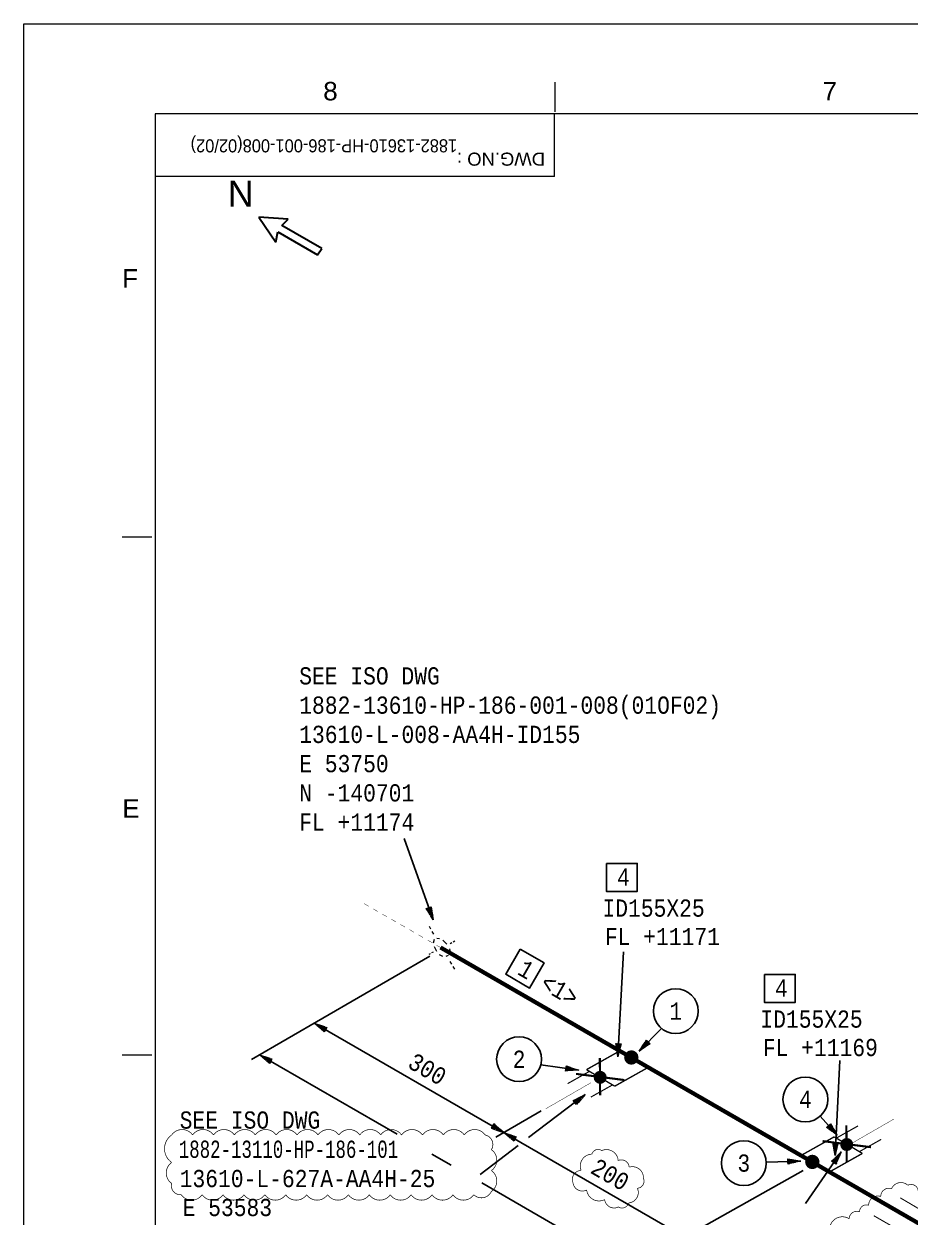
# Model space of a CAD drawing. Header units: inches. Extents: x 947 to 1788, y 0 to 594.
# Drawn here: x 946.9 to 1116.5, y 365.5 to 594 of the extents above; entities that cross this region are included whole.
import ezdxf
from ezdxf.enums import TextEntityAlignment as Align

# ---------------------------------------------------------------- set-up
doc = ezdxf.new("R2010")
doc.units = ezdxf.units.IN
doc.header["$MEASUREMENT"] = 0
doc.linetypes.add('Dashed', pattern=[4.18782, 2.09391, -2.09391])
doc.linetypes.add('Solid', pattern=[1, 1, 0])
for name, color, linetype in [('2', 2, 'Continuous'), ('BG 0 -1', 7, 'Continuous'), ('DIM-LINES', 7, 'Continuous'), ('DIM-TEXT', 7, 'Continuous'), ('FITTINGS', 7, 'Continuous'), ('FRAME', 7, 'Continuous'), ('ISO-TEXT', 7, 'Continuous'), ('NOZZLES', 7, 'Continuous'), ('PIPE', 7, 'Continuous'), ('Rev.4', 6, 'Continuous'), ('WELDS', 7, 'Continuous')]:
    doc.layers.add(name, color=color, linetype=linetype)
doc.layers.add('dottedUndimensionedSymbol', color=2, linetype='Dashed', lineweight=13)
doc.layers.add('weldDimension', color=2, linetype='Solid', lineweight=13)
doc.styles.add('Arial', font='arial.ttf')
doc.styles.add('fixedText', font='MONOTXT8.shx', dxfattribs={"width": 0.85})
doc.styles.add('MONOTXT', font='MONOTXT.shx', dxfattribs={"width": 0.8})
doc.styles.get("Standard").update_dxf_attribs({"font": 'arial.ttf'})

# ---------------------------------------------------------------- blocks, each defined once
blk = doc.blocks.new('block103')
at = {"layer": 'PIPE', "color": 2, "linetype": 'ByBlock', "const_width": 0.08}
for points in [[(-14.742, 8.465), (-13.875, 7.967)], [(-13.008, 7.469), (-12.141, 6.971)], [(-11.273, 6.473), (-10.406, 5.975)], [(-9.539, 5.477), (-8.672, 4.979)], [(-7.805, 4.482), (-6.937, 3.984)], [(-6.07, 3.486), (-5.203, 2.988)], [(-4.336, 2.49), (-3.469, 1.992)], [(-2.601, 1.494), (-1.734, 0.996)], [(-0.867, 0.498), (0, 0)]]:
    blk.add_lwpolyline(points, dxfattribs=at)
at = {"flags": 1}
for tag in ['Tag', 'UCI', 'Pipe Ref', 'Description', 'Key']:
    blk.add_attdef(tag, (0, 0), '', height=1, dxfattribs=at)
blk = doc.blocks.new('block149')
at = {"layer": 'FITTINGS', "color": 2, "linetype": 'ByBlock', "const_width": 0.2}
for points in [[(-6.9, -1.5), (-2.1, 1.2)], [(-2.1, 1.2), (0, 0)], [(0, 0), (2, -1.2)], [(-2.8, -3.9), (-6.9, -1.5)], [(2, -1.2), (-2.8, -3.9)]]:
    blk.add_lwpolyline(points, dxfattribs=at)
at = {"flags": 1}
for tag in ['Tag', 'Pipe Ref', 'Description', 'UCI', 'Key']:
    blk.add_attdef(tag, (0, 0), '', height=1, dxfattribs=at)

msp = doc.modelspace()

# ---------------------------------------------------------------- hatches: boundary and pattern name
at = {"layer": 'WELDS'}
h = msp.add_hatch(color=2, dxfattribs=at)
edge = h.paths.add_edge_path(flags=0)
edge.add_arc((1063.15, 396.11), 1.38, 180, 540, ccw=False)
h = msp.add_hatch(color=2, dxfattribs=at)
edge = h.paths.add_edge_path(flags=0)
edge.add_arc((1057.18, 392.31), 1.25, 0, 360)
h = msp.add_hatch(color=2, dxfattribs=at)
edge = h.paths.add_edge_path(flags=0)
edge.add_arc((1104.38, 379.44), 1.25, 0, 360)
h = msp.add_hatch(color=2, dxfattribs=at)
edge = h.paths.add_edge_path(flags=0)
edge.add_arc((1097.79, 376.11), 1.38, 180, 540, ccw=False)

# ---------------------------------------------------------------- linework, layer by layer
at = {"layer": '2', "color": 4}
for p, q in [((1025.23, 422.43), (1019.66, 438.04)), ((1060.58, 396.26), (1061.62, 416.35)), ((1064.65, 397.3), (1068.94, 401.67)), ((1102.14, 377.36), (1103.06, 395.54)), ((1053.11, 393.66), (1045.81, 394.71)), ((1054.31, 389.01), (1043.47, 380.77)), ((1102.56, 381.21), (1099.31, 384.87)), ((1041.49, 379.26), (1034.2, 373.72)), ((1103.29, 378.04), (1096.5, 368.17)), ((1095.61, 376.28), (1088.96, 376.07))]:
    msp.add_line(p, q, dxfattribs=at)
at = {"layer": '2', "color": 2}
for p, q in [((1024.6, 415.48), (990.43, 395.75)), ((1045.86, 385.87), (1037.19, 380.86)), ((1096.02, 374.48), (1071.85, 360.86))]:
    msp.add_line(p, q, dxfattribs=at)
at = {"layer": '2', "color": 4}
for points in [[(1058.38, 433.27), (1064.28, 433.27), (1064.28, 427.91), (1058.38, 427.91)], [(1041.87, 416.85), (1046.44, 414.22), (1043.66, 409.41), (1039.1, 412.05)], [(1088.61, 412.02), (1094.51, 412.02), (1094.51, 406.65), (1088.61, 406.65)]]:
    msp.add_lwpolyline(points, close=True, dxfattribs=at)
for centre in [(1071.65, 404.99), (1041.66, 395.77), (1096.46, 388.08), (1084.68, 375.89)]:
    msp.add_circle(centre, 4.29, dxfattribs=at)
at = {"layer": 'BG 0 -1', "color": 7, "linetype": 'Continuous', "lineweight": 9}
for p, q in [((946.88, 0), (946.88, 594)), ((946.88, 594), (1787.88, 594)), ((1048.58, 577.17), (1048.58, 582.83)), ((1762.81, 576.75), (971.99, 576.75)), ((971.99, 576.75), (971.99, 18.11)), ((1048.41, 564.78), (1048.41, 576.75)), ((1048.41, 564.78), (971.99, 564.78)), ((971.37, 495.71), (965.71, 495.71)), ((971.37, 396.57), (965.71, 396.57))]:
    msp.add_line(p, q, dxfattribs=at)
at = {"layer": 'DIM-LINES', "color": 4}
for p, q in [((1536.82, 94.25), (1002.45, 402.69)), ((1018.32, 381.44), (991.97, 396.64)), ((1028.67, 375.46), (1024.96, 377.61)), ((1526.53, 88.31), (1034.55, 372.08))]:
    msp.add_line(p, q, dxfattribs=at)
at = {"layer": 'dottedUndimensionedSymbol', "flags": 128}
for points in [[(1024.43, 421.26), (1024.71, 420.73)], [(1024.99, 420.23), (1025.27, 419.74)], [(1025.27, 418.08), (1025.46, 418.77)], [(1025.89, 418.96), (1026.45, 418.91)], [(1027.06, 418.56), (1027.84, 417.83)], [(1029.39, 418.4), (1029.07, 418.21)], [(1024.43, 415.86), (1024.71, 416.02)], [(1024.99, 416.18), (1025.27, 416.34)], [(1025.89, 416.42), (1025.46, 417.27)], [(1028.36, 416.94), (1028.5, 416.22)], [(1028.78, 418.04), (1028.5, 417.88)], [(1027.06, 415.42), (1026.45, 415.77)], [(1028.08, 415.64), (1027.62, 415.42)], [(1028.78, 414), (1028.5, 414.48)], [(1029.39, 413), (1029.07, 413.51)]]:
    msp.add_lwpolyline(points, dxfattribs=at)
at = {"layer": 'FITTINGS', "color": 2, "linetype": 'ByBlock'}
for points, const_width in [([(1050.95, 391.1), (1055.17, 393.47)], 0.22), ([(1055.41, 388.53), (1059.57, 390.87)], 0.22), ([(1102.34, 380.65), (1106.56, 383.02)], 0.22), ([(1106.79, 378.08), (1110.96, 380.42)], 0.22), ([(1114.61, 369.24), (1119.86, 366.15)], 0.2), ([(1114.75, 362.82), (1109.55, 365.82)], 0.2)]:
    msp.add_lwpolyline(points, dxfattribs=dict(at, const_width=const_width))
at = {"layer": 'FRAME', "color": 2, "linetype": 'Continuous', "lineweight": 30}
for p, q in [((991.88, 557), (995.08, 552.2)), ((997.48, 556.6), (991.88, 557)), ((996.28, 555.4), (997.48, 556.6)), ((1003.88, 551), (996.28, 555.4)), ((995.08, 552.2), (995.48, 554.2)), ((995.48, 554.2), (1003.08, 549.8)), ((1003.08, 549.8), (1003.88, 551))]:
    msp.add_line(p, q, dxfattribs=at)
at = {"layer": 'NOZZLES', "const_width": 0.8}
msp.add_lwpolyline([(1560.97, 108.74), (1026.62, 417.17)], dxfattribs=at)
at = {"layer": 'PIPE', "color": 2, "linetype": 'Dashed', "ltscale": 0.8, "const_width": 0.08}
for points in [[(1046.73, 386.26), (1055.41, 391.27)], [(1104.73, 379.32), (1113.42, 384.33)]]:
    msp.add_lwpolyline(points, dxfattribs=at)
at = {"layer": 'PIPE', "color": 2, "linetype": 'ByBlock', "const_width": 0.08}
msp.add_lwpolyline([(1056.28, 391.77), (1057.15, 392.27)], dxfattribs=at)
at = {"layer": 'Rev.4', "color": 1, "const_width": 0.132}
msp.add_lwpolyline([(975.17, 381.27, -0.520567), (979.17, 381.27, -0.520567), (983.17, 381.27, -0.520567), (987.17, 381.27, -0.520567), (991.17, 381.27, -0.520567), (995.17, 381.27, -0.520567), (999.17, 381.27, -0.520567), (1003.17, 381.27, -0.520567), (1007.17, 381.27, -0.520567), (1011.17, 381.27, -0.520567), (1015.17, 381.27, -0.520567), (1019.17, 381.27, -0.520567), (1023.17, 381.27, -0.520567), (1027.17, 381.27, -0.520567), (1031.17, 381.27, -0.520567), (1035.17, 381.27, -0.520567), (1036.36, 378.46, -0.520567), (1036.36, 374.46, -0.520567), (1036.36, 370.46, -0.520567), (1033, 369.83, -0.520567), (1029, 369.83, -0.520567), (1025, 369.83, -0.520567), (1021, 369.83, -0.520567), (1017, 369.83, -0.520567), (1013, 369.83, -0.520567), (1009, 369.83, -0.520567), (1005, 369.83, -0.520567), (1001, 369.83, -0.520567), (997, 369.83, -0.520567), (993, 369.83, -0.520567), (989, 369.83, -0.520567), (985, 369.83, -0.520567), (981, 369.83, -0.520567), (977, 369.83, -0.520567), (975.17, 372, -0.520567), (975.17, 376, -0.520567)], format="xyb", close=True, dxfattribs=at)
for points in [[(1051.98, 372.13, -0.520567), (1053.54, 374.49, -0.520567), (1055.6, 377.61, -0.520567), (1057.48, 378.28, -0.520567), (1060.63, 376.38, -0.520567), (1062.74, 375.11, -0.520567), (1065.46, 372.98, -0.520567), (1064.31, 371.07, -0.520567), (1062.61, 368.26, -0.520567), (1060.67, 367.49, -0.520567), (1058.04, 368.9, -0.520567), (1054.6, 370.73, -0.520567), (1051.98, 372.13, -0.520567)], [(1120.54, 364.38, 0.520567), (1123.19, 367.36, 0.520567), (1120.98, 369.14, 0.520567), (1118.05, 370.63, 0.520567), (1116.07, 371.64, 0.520567), (1112.96, 370.99, 0.520567), (1110.89, 369.49, 0.520567), (1108.58, 367.82, 0.520567), (1106.83, 366.56, 0.520567), (1104.85, 365.23, 0.520567), (1101.16, 363.7, 0.520567)]]:
    msp.add_lwpolyline(points, format="xyb", dxfattribs=at)
at = {"layer": 'weldDimension', "color": 4, "flags": 128}
for points in [[(1025.23, 422.43), (1023.91, 424.6), (1024.84, 424.94), (1025.23, 422.43), (1025.06, 422.9), (1024, 424.63), (1024.75, 424.91), (1025.06, 422.9), (1024.89, 423.37), (1024.09, 424.67), (1024.66, 424.87), (1024.89, 423.37), (1024.72, 423.83), (1024.19, 424.7), (1024.56, 424.84), (1024.72, 423.83), (1024.54, 424.3), (1024.28, 424.74), (1024.47, 424.8), (1024.54, 424.3)], [(1002.45, 402.69), (1004.86, 401.87), (1004.36, 401.01), (1002.45, 402.69), (1002.88, 402.44), (1004.81, 401.79), (1004.41, 401.1), (1002.88, 402.44), (1003.31, 402.19), (1004.76, 401.7), (1004.46, 401.18), (1003.31, 402.19), (1003.74, 401.94), (1004.71, 401.62), (1004.51, 401.27), (1003.74, 401.94), (1004.18, 401.69), (1004.66, 401.53), (1004.56, 401.36), (1004.18, 401.69)], [(1060.58, 396.26), (1060.18, 398.77), (1061.17, 398.73), (1060.58, 396.26), (1060.6, 396.76), (1060.28, 398.77), (1061.08, 398.74), (1060.6, 396.76), (1060.62, 397.26), (1060.38, 398.76), (1060.98, 398.74), (1060.62, 397.26), (1060.64, 397.76), (1060.48, 398.76), (1060.88, 398.74), (1060.64, 397.76), (1060.66, 398.25), (1060.58, 398.76), (1060.78, 398.75), (1060.66, 398.25)], [(1064.65, 397.3), (1066.03, 399.44), (1066.74, 398.74), (1064.65, 397.3), (1065, 397.66), (1066.1, 399.37), (1066.67, 398.81), (1065, 397.66), (1065.34, 398.02), (1066.17, 399.3), (1066.6, 398.88), (1065.34, 398.02), (1065.69, 398.38), (1066.24, 399.23), (1066.53, 398.95), (1065.69, 398.38), (1066.04, 398.73), (1066.31, 399.16), (1066.46, 399.02), (1066.04, 398.73)], [(991.97, 396.64), (994.37, 395.82), (993.88, 394.96), (991.97, 396.64), (992.4, 396.39), (994.32, 395.74), (993.93, 395.05), (992.4, 396.39), (992.83, 396.14), (994.27, 395.65), (993.98, 395.13), (992.83, 396.14), (993.26, 395.89), (994.22, 395.56), (994.03, 395.22), (993.26, 395.89), (993.69, 395.64), (994.17, 395.48), (994.08, 395.3), (993.69, 395.64)], [(1053.11, 393.66), (1050.57, 393.51), (1050.71, 394.49), (1053.11, 393.66), (1052.61, 393.73), (1050.58, 393.61), (1050.69, 394.4), (1052.61, 393.73), (1052.12, 393.8), (1050.6, 393.7), (1050.68, 394.3), (1052.12, 393.8), (1051.62, 393.86), (1050.61, 393.8), (1050.66, 394.2), (1051.62, 393.86), (1051.13, 393.93), (1050.62, 393.9), (1050.65, 394.1), (1051.13, 393.93)], [(1054.31, 389.01), (1052.65, 387.08), (1052.04, 387.86), (1054.31, 389.01), (1053.92, 388.7), (1052.59, 387.15), (1052.1, 387.78), (1053.92, 388.7), (1053.52, 388.39), (1052.53, 387.23), (1052.16, 387.7), (1053.52, 388.39), (1053.13, 388.08), (1052.47, 387.31), (1052.22, 387.62), (1053.13, 388.08), (1052.74, 387.78), (1052.41, 387.39), (1052.29, 387.55), (1052.74, 387.78)], [(1038.72, 381.75), (1036.81, 383.43), (1036.32, 382.56), (1038.72, 381.75), (1038.29, 382), (1036.76, 383.34), (1036.37, 382.65), (1038.29, 382), (1037.86, 382.25), (1036.71, 383.25), (1036.42, 382.73), (1037.86, 382.25), (1037.43, 382.5), (1036.66, 383.17), (1036.47, 382.82), (1037.43, 382.5), (1037, 382.74), (1036.62, 383.08), (1036.52, 382.91), (1037, 382.74)], [(1038.72, 381.75), (1041.13, 380.93), (1040.63, 380.07), (1038.72, 381.75), (1039.16, 381.5), (1041.08, 380.85), (1040.68, 380.16), (1039.16, 381.5), (1039.59, 381.25), (1041.03, 380.76), (1040.73, 380.24), (1039.59, 381.25), (1040.02, 381), (1040.98, 380.67), (1040.78, 380.33), (1040.02, 381), (1040.45, 380.75), (1040.93, 380.59), (1040.83, 380.42), (1040.45, 380.75)], [(1102.56, 381.21), (1100.52, 382.73), (1101.26, 383.4), (1102.56, 381.21), (1102.23, 381.58), (1100.6, 382.8), (1101.19, 383.33), (1102.23, 381.58), (1101.89, 381.95), (1100.67, 382.86), (1101.11, 383.26), (1101.89, 381.95), (1101.56, 382.32), (1100.74, 382.93), (1101.04, 383.2), (1101.56, 382.32), (1101.23, 382.69), (1100.82, 383), (1100.97, 383.13), (1101.23, 382.69)], [(1102.14, 377.36), (1101.74, 379.87), (1102.74, 379.84), (1102.14, 377.36), (1102.16, 377.86), (1101.84, 379.87), (1102.64, 379.84), (1102.16, 377.86), (1102.18, 378.36), (1101.94, 379.87), (1102.54, 379.84), (1102.18, 378.36), (1102.2, 378.86), (1102.04, 379.86), (1102.44, 379.85), (1102.2, 378.86), (1102.22, 379.36), (1102.14, 379.86), (1102.34, 379.85), (1102.22, 379.36)], [(1103.29, 378.04), (1102.32, 375.69), (1101.49, 376.24), (1103.29, 378.04), (1103.01, 377.63), (1102.24, 375.75), (1101.58, 376.19), (1103.01, 377.63), (1102.74, 377.21), (1102.16, 375.8), (1101.66, 376.13), (1102.74, 377.21), (1102.46, 376.8), (1102.08, 375.86), (1101.74, 376.08), (1102.46, 376.8), (1102.19, 376.38), (1101.99, 375.91), (1101.83, 376.02), (1102.19, 376.38)], [(1095.61, 376.28), (1093.14, 375.69), (1093.1, 376.69), (1095.61, 376.28), (1095.11, 376.26), (1093.14, 375.79), (1093.11, 376.59), (1095.11, 376.26), (1094.62, 376.25), (1093.13, 375.89), (1093.11, 376.49), (1094.62, 376.25), (1094.12, 376.23), (1093.13, 375.99), (1093.11, 376.39), (1094.12, 376.23), (1093.62, 376.21), (1093.13, 376.09), (1093.12, 376.29), (1093.62, 376.21)]]:
    msp.add_lwpolyline(points, dxfattribs=at)
at = {"layer": 'WELDS', "color": 2, "linetype": 'ByBlock', "const_width": 0.4}
for points in [[(1057.18, 388.89), (1057.11, 395.98)], [(1061.82, 391.79), (1052.55, 392.97)], [(1104.38, 376.03), (1104.31, 383.12)], [(1109.02, 378.93), (1099.75, 380.1)]]:
    msp.add_lwpolyline(points, dxfattribs=at)

# ---------------------------------------------------------------- block references
at = {"layer": 'FITTINGS', "xscale": 1.32, "yscale": 1.32, "zscale": 1.32}
for p in [(1063.67, 395.76), (1104.73, 379.32)]:
    msp.add_blockref('block149', p, dxfattribs=at)
at = {"layer": 'PIPE'}
msp.add_blockref('block103', (1026.76, 417.09), dxfattribs=at)

# ---------------------------------------------------------------- texts
at = {"layer": '2', "style": 'fixedText', "width": 0.85}
for s, p in [('1', (1071.65, 404.99)), ('2', (1041.66, 395.77)), ('4', (1096.46, 388.08)), ('3', (1084.68, 375.89))]:
    msp.add_text(s, height=3.3, dxfattribs=at).set_placement(p, align=Align.MIDDLE_CENTER)
at = {"layer": 'BG 0 -1', "color": 7, "style": 'Arial', "width": 1.008516}
for s, p in [('8', (1005.56, 581.12)), ('7', (1101.14, 581.12))]:
    msp.add_text(s, height=3.54, dxfattribs=at).set_placement(p, align=Align.MIDDLE)
at = {"layer": 'BG 0 -1', "color": 4, "style": 'Arial', "width": 1.010263}
msp.add_text('DWG.NO : ', height=2.5, rotation=180, dxfattribs=at).set_placement((1046.63, 568.1), align=Align.MIDDLE_LEFT)
at = {"layer": 'BG 0 -1', "color": 7, "style": 'Arial'}
for s, width, p in [('F', 0.993934, (965.72, 543.5)), ('E', 1.004063, (965.72, 442.02))]:
    msp.add_text(s, height=3.54, dxfattribs=dict(at, width=width)).set_placement(p)
at = {"layer": 'DIM-TEXT', "color": 2, "style": 'MONOTXT', "width": 0.8566}
for s, p in [('300', (1020.12, 394.3)), ('200', (1055.1, 374.11))]:
    msp.add_text(s, height=3.3, rotation=330, dxfattribs=at).set_placement(p)
at = {"layer": 'FRAME', "color": 2, "style": 'Arial', "width": 0.9}
msp.add_text('1882-13610-HP-186-001-008(02/02)', height=2.5, rotation=180, dxfattribs=at).set_placement((1029.81, 571.9))
at = {"layer": 'FRAME', "color": 2, "style": 'Arial', "width": 0.992063}
msp.add_text('N', height=5, dxfattribs=at).set_placement((985.88, 559))
at = {"layer": 'ISO-TEXT', "color": 2, "style": 'MONOTXT'}
for s, width, p in [('SEE ISO DWG', 0.8566, (999.58, 467.52)), ('1882-13610-HP-186-001-008(01OF02)', 0.8566, (999.58, 461.92)), ('13610-L-008-AA4H-ID155', 0.8566, (999.58, 456.32)), ('E 53750', 0.8566, (999.58, 450.72)), ('N -140701', 0.8566, (999.58, 445.12)), ('FL +11174', 0.8566, (999.58, 439.52)), ('4', 0.8566, (1060.41, 428.99)), ('ID155X25', 0.8566, (1057.62, 423.06)), ('FL +11171', 0.8566, (1058.09, 417.62)), ('4', 0.8566, (1090.64, 407.74)), ('ID155X25', 0.8566, (1087.85, 401.81)), ('FL +11169', 0.8566, (1088.32, 396.37)), ('SEE ISO DWG', 0.8566, (976.7, 382.48)), ('1882-13110-HP-186-101', 0.7, (976.53, 376.89)), ('13610-L-627A-AA4H-25', 0.8566, (976.7, 371.28)), ('E 53583', 0.8566, (977.26, 365.74))]:
    msp.add_text(s, height=3.3, dxfattribs=dict(at, width=width)).set_placement(p)
at = {"layer": 'ISO-TEXT', "color": 2, "style": 'MONOTXT', "width": 0.8566}
for s, p in [('1', (1041.14, 412.15)), ('<1>', (1045.45, 409.45))]:
    msp.add_text(s, height=3.3, rotation=330, dxfattribs=at).set_placement(p)

doc.saveas('drawing.dxf')
